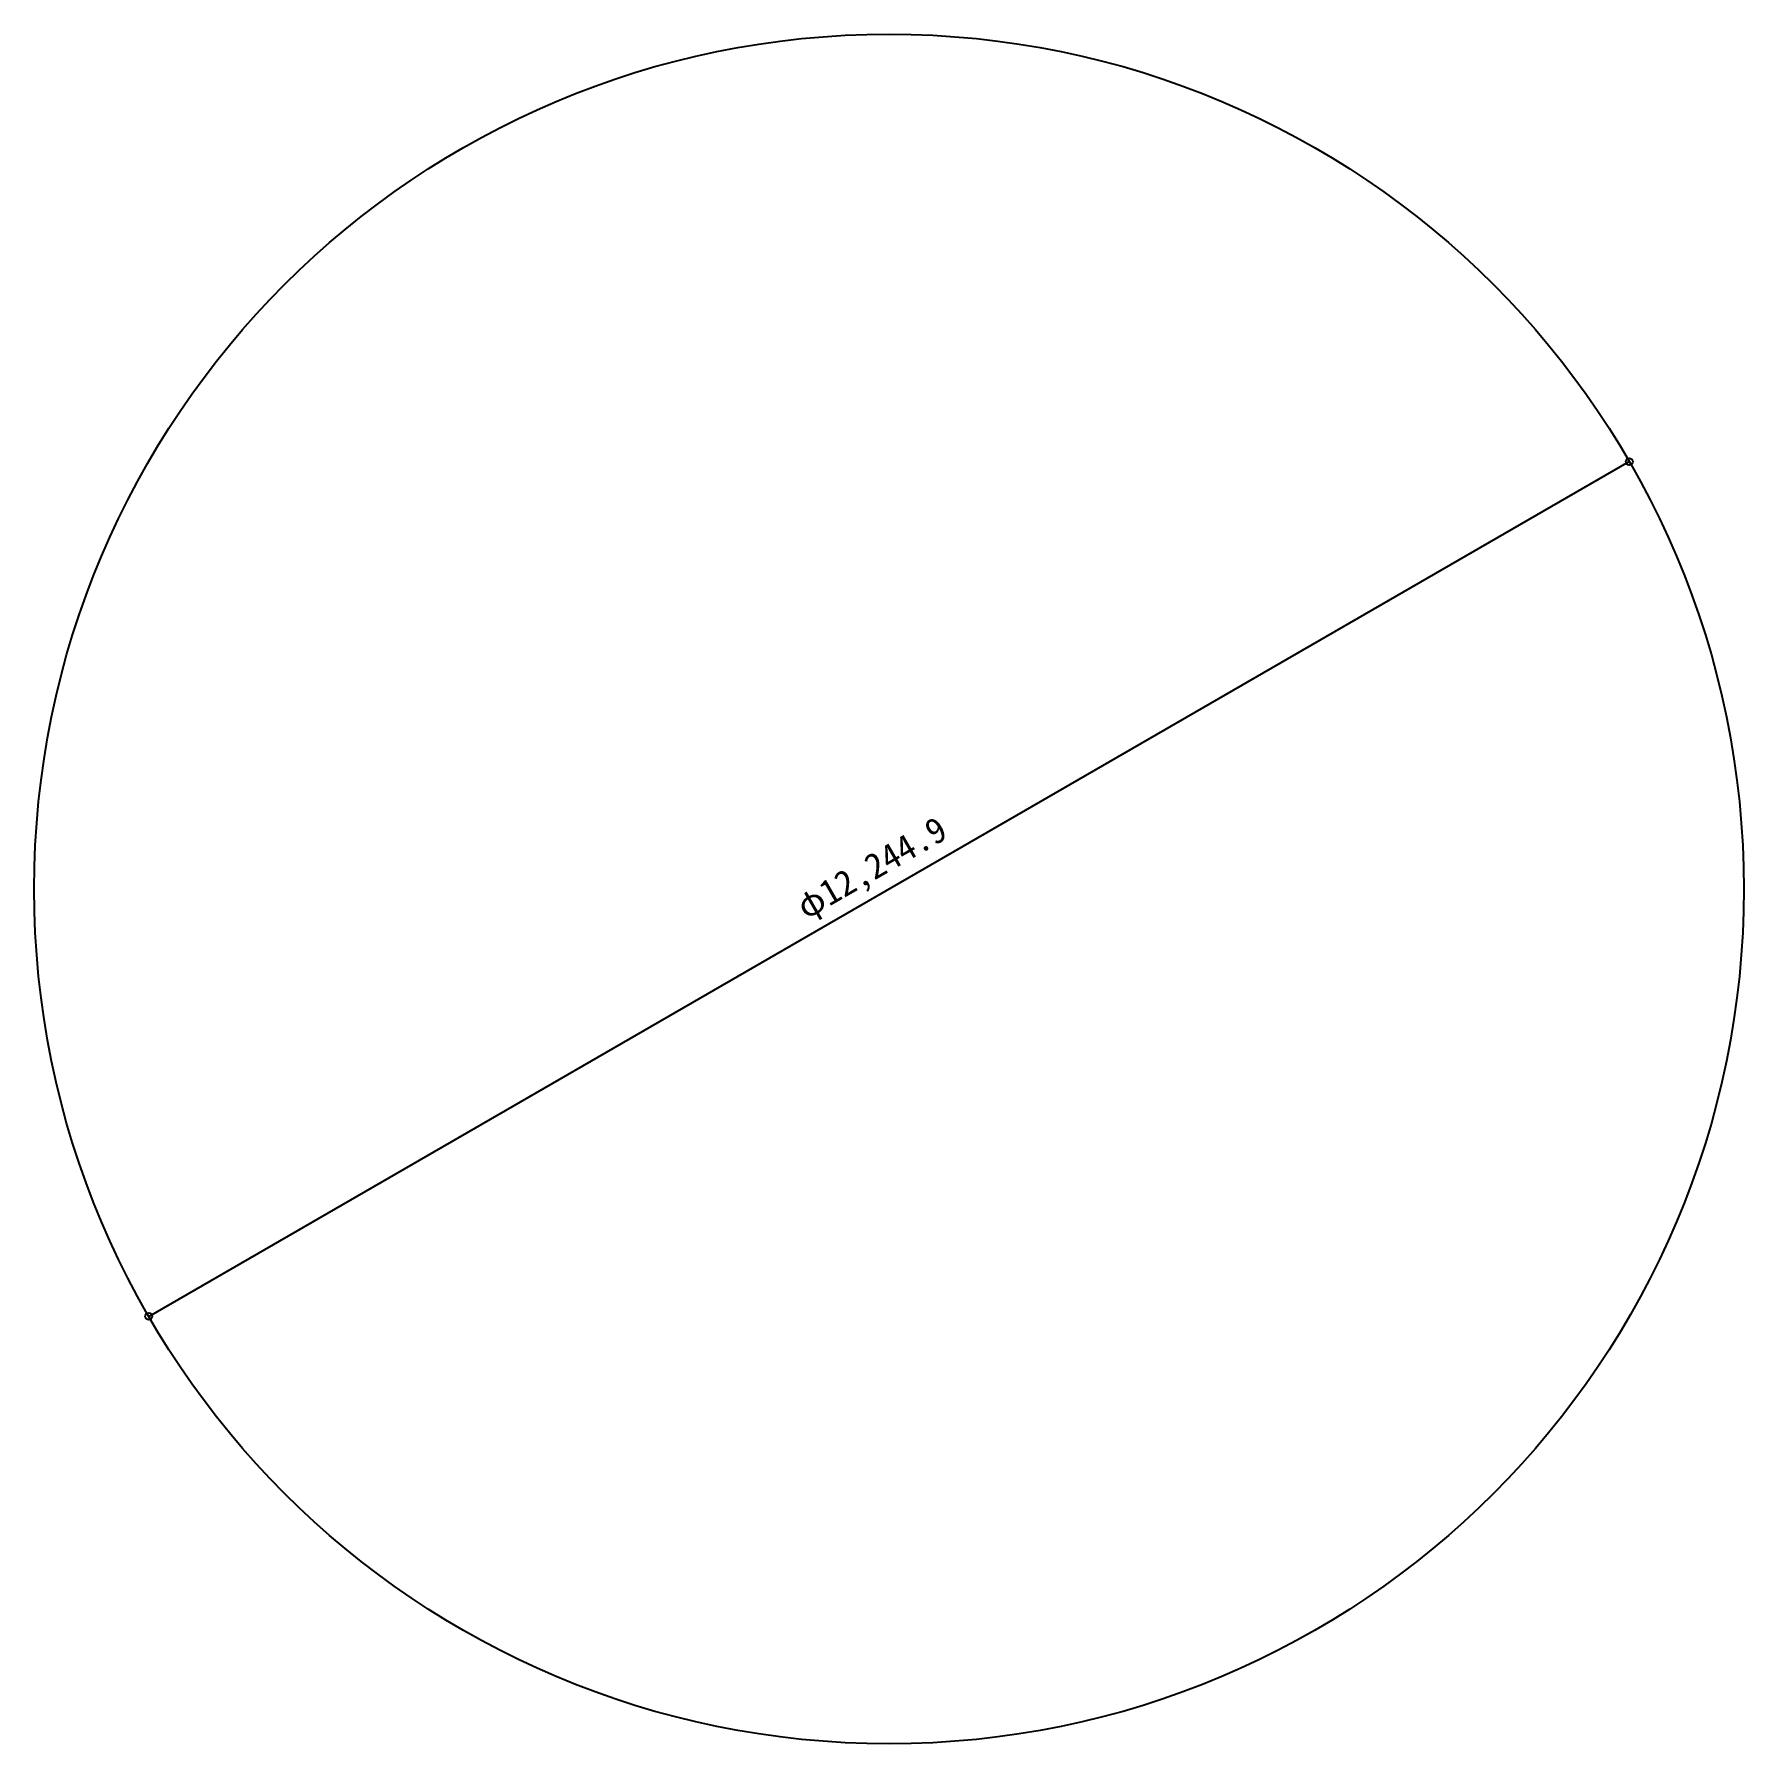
# Model space of a CAD drawing. Units: millimetres at full size, sheet at 1:100. Extents: x -9429 to 2816, y -9612 to 2633.
import ezdxf
from ezdxf.enums import TextEntityAlignment as Align

# ---------------------------------------------------------------- set-up
doc = ezdxf.new("R2010")
doc.units = ezdxf.units.MM
doc.header["$LTSCALE"] = 100
doc.header["$PDMODE"] = 32
doc.header["$PDSIZE"] = 50
doc.layers.add('0-0', color=4, linetype='Continuous')
doc.styles.add('ＭＳ ゴシック', font='')
doc.styles.get('ＭＳ ゴシック').set_extended_font_data('MS Gothic')

msp = doc.modelspace()

# ---------------------------------------------------------------- linework, layer by layer
at = {"layer": '0-0'}
msp.add_line((-8608.3, -6551), (1996.1, -428.6), dxfattribs=at)
at = {"layer": '0-0', "color": 7}
msp.add_circle((-3306.1, -3489.8), 6122.4, dxfattribs=at)
at = {"layer": '0-0'}
for p in [(1996.1, -428.6), (-8608.3, -6551)]:
    msp.add_point(p, dxfattribs=at)

# ---------------------------------------------------------------- texts
at = {"layer": '0-0', "style": 'ＭＳ ゴシック'}
msp.add_text('φ12,244.9', height=183.3, rotation=30, dxfattribs=at).set_placement((-3872.4, -3759), align=Align.BOTTOM_LEFT)

doc.saveas('drawing.dxf')
